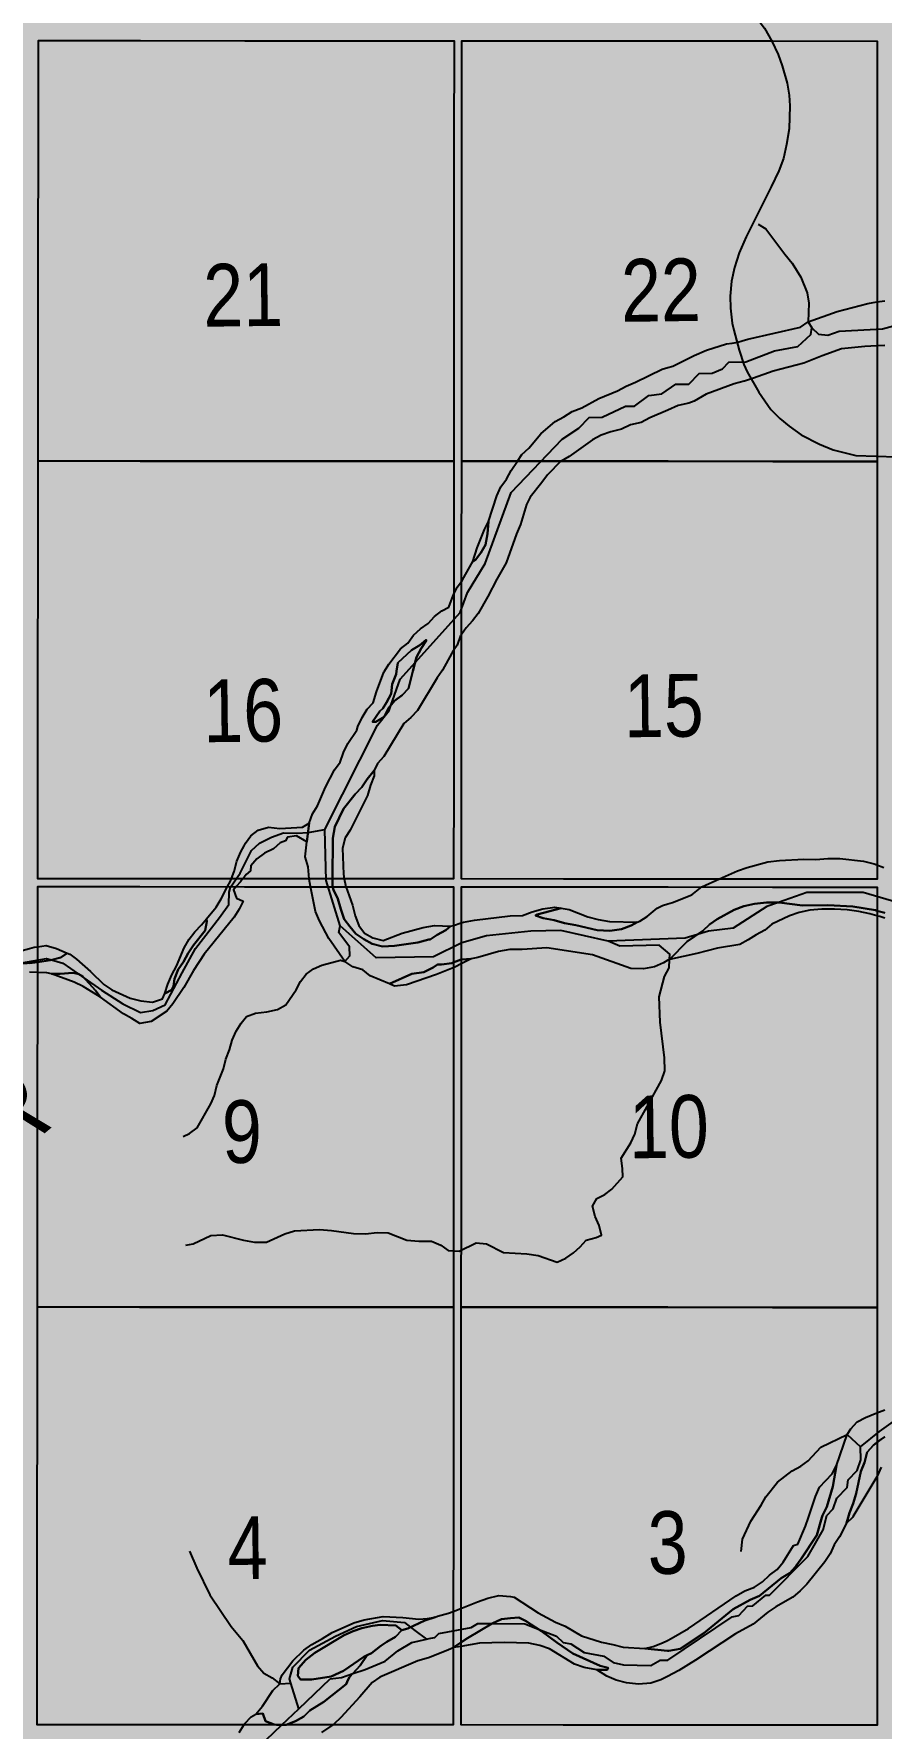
# Model space of a CAD drawing. Extents: x 405326 to 424052, y 6044755 to 6062236.
# Drawn here: x 416727.1 to 416835, y 6050475.4 to 6050691.1 of the extents above; entities that cross this region are included whole.
import ezdxf
from ezdxf.enums import TextEntityAlignment as Align

# ---------------------------------------------------------------- set-up
doc = ezdxf.new("R2010")
doc.units = 0
doc.header["$LTSCALE"] = 5
doc.linetypes.add('DASHED2', pattern=[9.525, 6.35, -3.175])
for name, color, linetype in [('39', 28, 'Continuous'), ('Quarters', 8, 'Continuous'), ('RoadSeg', 57, 'DASHED2'), ('T-WATER', 160, 'Continuous'), ('T-WATER-T', 170, 'Continuous')]:
    doc.layers.add(name, color=color, linetype=linetype)
doc.layers.add('ROUTE-MAP-BACKGROUND-H', color=7, linetype='Continuous', true_color=0xf0ebff)
doc.styles.add('120', font='ARIALN.TTF', dxfattribs={"height": 13})
doc.styles.add('80LS', font='ARIALNI.TTF', dxfattribs={"height": 10})
doc.linetypes.add('TRACKS', pattern='A,3.81,[130,ltypeshp1.shx,S=6.35,R=0,X=0,Y=0],3.81', length=7.62)

msp = doc.modelspace()

# ---------------------------------------------------------------- hatches: boundary and pattern name
at = {"layer": 'ROUTE-MAP-BACKGROUND-H'}
h = msp.add_hatch(color=256, dxfattribs=at)
h.dxf.hatch_style = 1
h.paths.add_polyline_path([(417500.313, 6050470.993), (417499.828, 6050583.719), (417489.556, 6051448.866), (416064.545, 6051448.577), (416073.609, 6050477.938), (416071.924, 6050150.968), (416104.424, 6050150.804), (416615.018, 6050150.686), (416614.752, 6050098.449), (417501.84, 6050099.469), (417600.187, 6050099.469), (417600.187, 6050157.259), (417501.84, 6050157.777)])

# ---------------------------------------------------------------- linework, layer by layer
at = {"layer": '39', "linetype": 'TRACKS', "flags": 128}
msp.add_lwpolyline([(416503.607, 6051030.809), (416502.861, 6051032.759), (416502.701, 6051033.902), (416502.703, 6051034.848), (416503.047, 6051035.976), (416503.195, 6051036.343), (416504.275, 6051038.909), (416504.215, 6051041.182), (416504.118, 6051041.86), (416503.421, 6051043.386), (416498.744, 6051050.496), (416497.98, 6051051.641), (416497.428, 6051052.39), (416496.354, 6051053.253), (416495.541, 6051053.721), (416492.529, 6051054.716), (416491.471, 6051055.212), (416490.918, 6051055.693), (416490.186, 6051056.344), (416489.098, 6051057.871), (416489.55, 6051055.767), (416490.098, 6051053.211), (416491.069, 6051050.344), (416492.22, 6051047.716), (416493.6, 6051045.313), (416495.533, 6051042.5), (416499.529, 6051036.718), (416503.607, 6051030.809), (416507.132, 6051025.636), (416508.236, 6051023.841), (416509.275, 6051021.905), (416510.459, 6051019.319), (416511.382, 6051016.424), (416516.855, 6050991.331), (416517.372, 6050989.058), (416518.293, 6050984.85), (416519.213, 6050980.755), (416520.376, 6050975.544), (416520.569, 6050974.259), (416520.727, 6050972.001), (416520.775, 6050971.436), (416520.728, 6050964.563), (416520.835, 6050945.861), (416521.092, 6050943.701), (416521.479, 6050942.035), (416522.306, 6050939.521), (416522.776, 6050938.461), (416523.654, 6050936.978), (416524.889, 6050935.168), (416526.272, 6050933.655), (416527.803, 6050932.354), (416528.828, 6050931.364), (416531.075, 6050929.567), (416543.043, 6050919.974), (416556.559, 6050909.123), (416563.562, 6050903.521), (416574.217, 6050896.233), (416586.681, 6050887.73), (416592.433, 6050883.797), (416613.569, 6050869.382), (416621.212, 6050863.98), (416626.362, 6050860.486), (416630.454, 6050858.095), (416632.101, 6050857.119), (416638.116, 6050853.484), (416638.833, 6050853.06), (416648.681, 6050847.317), (416652.594, 6050845.04), (416670.84, 6050834.293), (416672.568, 6050833.275), (416694.91, 6050820.339), (416705.561, 6050814.092), (416708.04, 6050812.622), (416716.571, 6050807.619), (416719.149, 6050806.22), (416719.475, 6050806.05), (416723.015, 6050804.594), (416728.204, 6050803.179), (416733.817, 6050802.061), (416737.733, 6050800.929), (416740.017, 6050799.912), (416741.045, 6050799.276), (416742.971, 6050797.807), (416744.716, 6050796.197), (416746.233, 6050794.348), (416747.571, 6050792.273), (416749.234, 6050788.871), (416749.74, 6050787.657), (416751.893, 6050783.069), (416752.513, 6050782.01), (416753.263, 6050781.064), (416757.93, 6050775.601), (416759.791, 6050774.104), (416761.749, 6050773.088), (416761.994, 6050772.961), (416764.59, 6050772.184), (416768.771, 6050771.35), (416770.028, 6050770.969), (416772.168, 6050769.727), (416773.099, 6050768.937), (416773.85, 6050767.991), (416774.47, 6050766.961), (416775.009, 6050765.818), (416775.841, 6050763.306), (416776.085, 6050761.866), (416776.493, 6050760.582), (416777.439, 6050758.154), (416779.626, 6050753.526), (416781.323, 6050750.167), (416782.107, 6050749.264), (416782.516, 6050748.883), (416782.793, 6050748.629), (416782.973, 6050748.46), (416784.819, 6050746.964), (416788.792, 6050744.116), (416791.447, 6050741.811), (416793.092, 6050740.087), (416793.826, 6050739.112), (416794.428, 6050738.025), (416795.504, 6050735.766), (416796.368, 6050733.239), (416797.037, 6050730.543), (416797.966, 6050726.437), (416799.042, 6050722.4), (416800.493, 6050718.758), (416802.238, 6050715.469), (416802.743, 6050714.254), (416803.069, 6050712.914), (416803.51, 6050711.686), (416803.82, 6050710.331), (416805.271, 6050706.703), (416807.228, 6050703.484), (416808.827, 6050701.732), (416809.659, 6050700.87), (416810.589, 6050700.121), (416812.955, 6050698.468), (416813.689, 6050697.959), (416817.753, 6050694.724), (416819.091, 6050693.241), (416820.136, 6050691.815), (416821.099, 6050690.149), (416821.915, 6050688.469), (416822.404, 6050687.03), (416823.025, 6050684.814), (416823.286, 6050683.276), (416823.368, 6050681.921), (416823.302, 6050679.015), (416822.959, 6050677.012), (416822.568, 6050675.249), (416821.963, 6050673.655), (416821.016, 6050671.638), (416817.815, 6050665.265), (416816.933, 6050663.235), (416816.312, 6050661.373), (416815.952, 6050659.61), (416815.772, 6050657.692), (416815.82, 6050656.168), (416816.032, 6050654.277), (416816.227, 6050653.374), (416816.912, 6050650.848), (416817.532, 6050649.013), (416817.957, 6050648.053), (416819.426, 6050645.469), (416820.944, 6050643.294), (416822.104, 6050642.136), (416823.296, 6050641.147), (416824.815, 6050640.073), (416827.15, 6050638.857), (416828.898, 6050638.15), (416831.805, 6050637.427), (416836.984, 6050637.24), (416839.745, 6050637.731), (416840.382, 6050637.844), (416842.375, 6050638.463), (416842.636, 6050638.548), (416842.897, 6050638.618), (416845.887, 6050639.548), (416848.68, 6050640.181), (416850.33, 6050640.307), (416855.246, 6050640.419), (416858.889, 6050640.629), (416861.502, 6050641.179), (416868.769, 6050643.803), (416871.382, 6050644.41), (416883.025, 6050645.443), (416885.426, 6050645.416), (416886.912, 6050645.346), (416893.021, 6050645.066), (416899.348, 6050645.745), (416902.192, 6050645.435), (416904.317, 6050644.772), (416905.641, 6050644.081), (416906.213, 6050643.729), (416906.72, 6050643.404), (416908.028, 6050642.262), (416909.123, 6050640.992), (416915.156, 6050634.502), (416916.219, 6050633.628), (416918.606, 6050631.921), (416919.799, 6050631.286), (416932.584, 6050625.054), (416933.811, 6050624.518), (416934.988, 6050624.124), (416936.148, 6050623.913), (416937.293, 6050623.814), (416938.453, 6050623.871), (416942.981, 6050624.382), (416944.289, 6050624.425), (416945.662, 6050624.341), (416947.019, 6050624.031), (416948.114, 6050623.608), (416949.144, 6050623.058), (416950.142, 6050622.396), (416951.189, 6050621.479), (416952.121, 6050620.35), (416955.016, 6050615.907), (416956.26, 6050614.158), (416956.996, 6050613.481), (416958.451, 6050612.339), (416959.808, 6050611.62), (416964.043, 6050609.887), (416969.472, 6050607.717), (416971.974, 6050607.281), (416974.017, 6050607.367), (416976.224, 6050608.075), (416978.299, 6050609.177), (416980.146, 6050609.855), (416981.976, 6050610.746), (416983.807, 6050611.396), (416987.092, 6050611.949), (416989.054, 6050612.064), (416992.47, 6050612.433), (416993.532, 6050612.547), (416997.848, 6050612.579), (416999.744, 6050612.425), (417001.952, 6050612.131), (417002.213, 6050612.089), (417007.265, 6050611.077), (417013.43, 6050608.628), (417015.295, 6050607.571), (417016.702, 6050606.571), (417018.289, 6050605.034), (417019.5, 6050603.638), (417024.572, 6050599.523), (417031.034, 6050594.859), (417033.308, 6050593.69), (417037.659, 6050592.228), (417040.03, 6050591.567), (417043.449, 6050589.652), (417047.083, 6050585.86), (417050.422, 6050582.35), (417053.761, 6050579.335), (417061.68, 6050575.76), (417064.559, 6050574.113), (417067.014, 6050572.931), (417069.174, 6050571.438), (417071.613, 6050569.085), (417076.132, 6050564.519), (417080.504, 6050560.136), (417081.077, 6050559.714), (417082.223, 6050558.869), (417084.531, 6050557.574), (417089.474, 6050554.604), (417091.667, 6050552.885), (417101.036, 6050543.417), (417108.62, 6050535.893), (417111.388, 6050533.019), (417113.175, 6050530.637), (417114.405, 6050528.353), (417115.375, 6050525.646), (417117.944, 6050514.869), (417118.817, 6050510.75), (417119.608, 6050507.153), (417119.937, 6050505.869), (417120.168, 6050504.952), (417120.828, 6050501.313), (417120.899, 6050498.307), (417120.608, 6050495.837), (417117.474, 6050481.354), (417117.216, 6050479.505), (417117.187, 6050477.134), (417117.568, 6050473.974), (417119.134, 6050467.231), (417123.106, 6050450.149), (417125.348, 6050440.558), (417126.106, 6050437.299), (417127.611, 6050428.525), (417132.744, 6050395.105), (417133.769, 6050389.448), (417136.061, 6050380.845), (417141.022, 6050363.003), (417141.417, 6050361.833), (417142.486, 6050359.493), (417143.832, 6050357.477), (417144.636, 6050356.604), (417146.506, 6050355.083), (417149.278, 6050352.704), (417153.18, 6050349.734), (417154.805, 6050348.057), (417156.874, 6050345.197), (417157.235, 6050344.577), (417162.017, 6050336.515), (417167.867, 6050326.705), (417168.442, 6050325.846), (417170.871, 6050322.972), (417173.448, 6050320.508), (417186.512, 6050308.004), (417187.595, 6050307.033), (417188.399, 6050306.146), (417189.927, 6050304.258), (417190.453, 6050303.455), (417191.932, 6050301.13), (417194.35, 6050296.831), (417195.04, 6050295.873), (417196.191, 6050293.815), (417196.816, 6050292.66), (417198.082, 6050290.631), (417198.642, 6050289.461), (417200.171, 6050286.811), (417200.467, 6050286.276), (417201.999, 6050282.85), (417202.378, 6050281.581), (417202.893, 6050278.746), (417206.152, 6050265.348), (417207.773, 6050258.706), (417210.818, 6050246.126), (417211.594, 6050243.602), (417212.534, 6050241.319), (417213.669, 6050239.205), (417217.237, 6050234.359), (417229.108, 6050218.456), (417230.045, 6050217.315), (417233.315, 6050213.894), (417241.613, 6050205.462), (417242.583, 6050204.449), (417250.488, 6050196.186), (417251.967, 6050194.708), (417253.365, 6050193.117), (417254.451, 6050191.441), (417255.391, 6050189.482), (417255.97, 6050187.536), (417256.221, 6050185.561), (417256.259, 6050183.572), (417255.825, 6050180.565), (417254.965, 6050177.275), (417254.282, 6050175.213), (417253.294, 6050171.204), (417251.378, 6050164.211), (417251.085, 6050163.195), (417250.745, 6050161.472), (417250.802, 6050158.114), (417251.238, 6050153.743), (417251.472, 6050152.021), (417251.533, 6050151.167)], dxfattribs=at)
at = {"layer": 'Quarters', "flags": 128}
for points in [[(416780.576, 6050636.698), (416767.254, 6050636.705), (416753.932, 6050636.712), (416740.61, 6050636.719), (416727.622, 6050636.726), (416727.633, 6050650.104), (416727.645, 6050663.482), (416727.656, 6050676.86), (416727.667, 6050690.238), (416740.65, 6050690.231), (416753.967, 6050690.224), (416767.284, 6050690.217), (416780.602, 6050690.21), (416780.595, 6050676.832), (416780.589, 6050663.454), (416780.583, 6050650.076)], [(416834.515, 6050636.669), (416821.197, 6050636.676), (416807.88, 6050636.683), (416794.563, 6050636.69), (416781.58, 6050636.697), (416781.586, 6050650.075), (416781.592, 6050663.453), (416781.599, 6050676.831), (416781.605, 6050690.209), (416794.583, 6050690.202), (416807.896, 6050690.195), (416821.208, 6050690.188), (416834.52, 6050690.181), (416834.519, 6050676.803), (416834.517, 6050663.425), (416834.516, 6050650.047)], [(416780.576, 6050636.698), (416780.57, 6050623.32), (416780.564, 6050609.941), (416780.558, 6050596.563), (416780.552, 6050583.52), (416767.225, 6050583.527), (416753.898, 6050583.534), (416740.571, 6050583.541), (416727.578, 6050583.548), (416727.589, 6050596.591), (416727.6, 6050609.969), (416727.611, 6050623.347), (416727.622, 6050636.726), (416740.61, 6050636.719), (416753.932, 6050636.712), (416767.254, 6050636.705)], [(416834.515, 6050636.669), (416834.513, 6050623.291), (416834.512, 6050609.913), (416834.511, 6050596.535), (416834.509, 6050583.492), (416821.187, 6050583.499), (416807.865, 6050583.506), (416794.543, 6050583.513), (416781.555, 6050583.519), (416781.561, 6050596.563), (416781.567, 6050609.941), (416781.574, 6050623.319), (416781.58, 6050636.697), (416794.563, 6050636.69), (416807.88, 6050636.683), (416821.197, 6050636.676)], [(416780.527, 6050529.005), (416767.195, 6050529.012), (416753.863, 6050529.019), (416740.531, 6050529.026), (416727.533, 6050529.032), (416727.544, 6050542.41), (416727.555, 6050555.788), (416727.566, 6050569.166), (416727.577, 6050582.544), (416740.57, 6050582.538), (416753.897, 6050582.531), (416767.224, 6050582.524), (416780.551, 6050582.517), (416780.545, 6050569.139), (416780.539, 6050555.761), (416780.533, 6050542.383)], [(416834.505, 6050528.976), (416821.177, 6050528.983), (416807.85, 6050528.99), (416794.523, 6050528.997), (416781.53, 6050529.004), (416781.536, 6050542.382), (416781.542, 6050555.76), (416781.548, 6050569.138), (416781.555, 6050582.516), (416794.542, 6050582.509), (416807.865, 6050582.502), (416821.187, 6050582.495), (416834.509, 6050582.488), (416834.508, 6050569.11), (416834.507, 6050555.732), (416834.506, 6050542.354)], [(416780.527, 6050529.005), (416780.521, 6050515.627), (416780.515, 6050502.249), (416780.509, 6050488.87), (416780.503, 6050475.827), (416767.166, 6050475.834), (416753.829, 6050475.841), (416740.492, 6050475.848), (416727.49, 6050475.855), (416727.5, 6050488.898), (416727.511, 6050502.276), (416727.522, 6050515.654), (416727.533, 6050529.032), (416740.531, 6050529.026), (416753.863, 6050529.019), (416767.195, 6050529.012)], [(416834.505, 6050528.976), (416834.503, 6050515.598), (416834.502, 6050502.22), (416834.501, 6050488.842), (416834.5, 6050475.799), (416821.168, 6050475.806), (416807.836, 6050475.813), (416794.504, 6050475.82), (416781.506, 6050475.826), (416781.512, 6050488.87), (416781.518, 6050502.248), (416781.524, 6050515.626), (416781.53, 6050529.004), (416794.523, 6050528.997), (416807.85, 6050528.99), (416821.177, 6050528.983)]]:
    msp.add_lwpolyline(points, close=True, dxfattribs=at)
at = {"layer": 'T-WATER'}
for p, q in [((416825.735, 6050654.438), (416826.183, 6050653.676)), ((416762.017, 6050589.421), (416764.161, 6050589.801)), ((416732.737, 6050571.425), (416733.445, 6050570.933)), ((416830.679, 6050512.815), (416832.382, 6050511.236)), ((416766.288, 6050481.876), (416767.723, 6050482.37)), ((416758.418, 6050481.043), (416759.807, 6050481.163)), ((416760.816, 6050477.889), (416759.807, 6050481.163)), ((416760.816, 6050477.889), (416764.804, 6050481.679)), ((416764.804, 6050481.679), (416766.288, 6050481.876)), ((416758.67, 6050475.849), (416760.816, 6050477.889))]:
    msp.add_line(p, q, dxfattribs=at)
at = {"layer": 'T-WATER', "flags": 128}
for points in [[(416819.35, 6050666.872), (416820.312, 6050666.269), (416822.724, 6050663.065)], [(416822.724, 6050663.065), (416823.682, 6050661.914), (416824.777, 6050660.135), (416825.607, 6050658.134), (416825.804, 6050656.813), (416825.735, 6050654.438)], [(416835.478, 6050579.193), (416834.474, 6050579.482), (416834.293, 6050579.534), (416831.423, 6050580.028), (416828.212, 6050580.193), (416824.979, 6050580.124), (416822.019, 6050580.539), (416820.403, 6050580.504), (416818.87, 6050580.367), (416817.512, 6050580.05), (416816.3, 6050579.588), (416814.134, 6050578.415), (416813.159, 6050577.721), (416812.302, 6050576.916), (416810.315, 6050575.548), (416808.037, 6050573.284), (416807.827, 6050573.162), (416807.303, 6050572.855), (416806.15, 6050572.326), (416804.719, 6050572.07), (416803.128, 6050572.115), (416798.231, 6050573.863), (416792.416, 6050574.737), (416789.264, 6050574.552), (416787.699, 6050574.538), (416786.276, 6050574.267), (416783.648, 6050573.508), (416782.784, 6050573.333), (416781.548, 6050573.264), (416781.516, 6050573.252), (416780.512, 6050572.865), (416780.336, 6050572.797), (416779.023, 6050572.631), (416778.499, 6050572.638), (416777.936, 6050572.239), (416776.768, 6050571.643), (416775.212, 6050571.443), (416772.396, 6050570.153), (416769.922, 6050571.196), (416768.999, 6050571.963), (416767.723, 6050572.337), (416766.704, 6050573.003), (416764.634, 6050575.953), (416763.456, 6050578.203), (416762.961, 6050579.397), (416762.333, 6050582.549), (416762.149, 6050583.473), (416762.143, 6050583.553), (416762.038, 6050585.056), (416761.657, 6050586.355), (416761.869, 6050588.224), (416762.163, 6050590.601), (416762.593, 6050591.799), (416763.211, 6050592.841), (416764.215, 6050595.207), (416765.392, 6050597.4), (416766.11, 6050598.373), (416766.537, 6050599.6), (416767.093, 6050600.758), (416768.225, 6050602.459), (416768.331, 6050602.941), (416768.889, 6050604.082), (416769.529, 6050605.117), (416770.29, 6050605.945), (416770.741, 6050607.355), (416771.659, 6050609.847), (416771.736, 6050609.969), (416772.309, 6050610.88), (416773.765, 6050612.817), (416774.728, 6050613.54), (416775.445, 6050614.542), (416776.313, 6050615.343), (416777.291, 6050616.047), (416778.102, 6050616.925), (416779.046, 6050617.65), (416779.934, 6050618.135), (416780.476, 6050619.587), (416780.533, 6050619.705), (416781.001, 6050620.661), (416781.538, 6050621.386), (416781.7, 6050621.604), (416782.994, 6050623.925), (416783.322, 6050624.152), (416784.022, 6050625.019), (416784.631, 6050626.036), (416784.884, 6050627.431), (416785.006, 6050629.004), (416786.046, 6050632.303), (416786.567, 6050633.449), (416787.3, 6050634.412), (416787.88, 6050635.496), (416788.687, 6050636.716), (416789.236, 6050637.546), (416790.138, 6050638.34), (416791.678, 6050640.171), (416793.466, 6050641.751), (416794.602, 6050642.347), (416795.638, 6050643.02), (416796.88, 6050643.482), (416799.041, 6050644.685), (416801.437, 6050645.675), (416802.551, 6050646.257), (416803.738, 6050646.748), (416807.123, 6050648.392), (416807.848, 6050648.615), (416808.481, 6050648.81), (416811.174, 6050650.154), (416812.766, 6050650.843), (416815.312, 6050651.626), (416816.022, 6050651.739), (416816.751, 6050651.856), (416817.292, 6050652.018), (416818.026, 6050652.239), (416824.756, 6050653.772), (416825.735, 6050654.438), (416829.407, 6050655.748), (416833.331, 6050656.782), (416834.482, 6050656.963), (416835.486, 6050657.12)], [(416826.183, 6050653.676), (416827.032, 6050652.863), (416828.2, 6050652.721), (416829.686, 6050653.252), (416835.17, 6050653.535), (416837.816, 6050654.257), (416839.978, 6050654.303), (416840.629, 6050654.983), (416842.821, 6050654.89)], [(416775.681, 6050611.132), (416781.373, 6050617.452), (416782.317, 6050619.967), (416784.567, 6050623.675), (416787.868, 6050632.729), (416794.377, 6050639.523), (416796.511, 6050640.899), (416797.812, 6050642.258), (416799.475, 6050642.293), (416802.44, 6050643.687), (416803.604, 6050643.712), (416805.405, 6050645.081), (416807.064, 6050645.283), (416808.869, 6050646.486), (416810.531, 6050646.522), (416811.833, 6050647.88), (416813.496, 6050647.916), (416814.816, 6050648.443), (416815.63, 6050649.292), (416817.791, 6050649.338), (416821.421, 6050650.747), (416824.404, 6050651.309), (416826.035, 6050652.841), (416826.183, 6050653.676)], [(416835.485, 6050651.428), (416834.481, 6050651.372), (416832.955, 6050651.286), (416829.976, 6050650.981), (416827.517, 6050650.13), (416825.176, 6050649.168), (416821.262, 6050648.153), (416818.751, 6050647.281), (416817.601, 6050646.882), (416817.571, 6050646.874), (416816.283, 6050646.548), (416812.701, 6050645.226), (416811.173, 6050644.347), (416810.526, 6050644.078), (416809.155, 6050643.772), (416807.847, 6050643.211), (416805.538, 6050642.22), (416804.453, 6050641.618), (416803.079, 6050641.308), (416801.924, 6050640.794), (416800.582, 6050640.456), (416799.366, 6050639.995), (416798.258, 6050639.412), (416795.269, 6050637.315), (416794.27, 6050636.714), (416794.218, 6050636.682), (416792.5, 6050634.955), (416791.796, 6050633.967), (416790.284, 6050632.129), (416789.825, 6050631.203), (416789.059, 6050628.626), (416788.581, 6050627.444), (416787.258, 6050623.78), (416786.037, 6050621.672), (416784.9, 6050619.453), (416783.673, 6050617.328), (416782.976, 6050616.357), (416782.161, 6050615.482), (416781.535, 6050614.649), (416781.441, 6050614.524), (416781.01, 6050613.298), (416780.53, 6050612.58), (416780.327, 6050612.277), (416779.143, 6050610.113), (416779.039, 6050609.965), (416778.457, 6050609.14), (416775.937, 6050604.953), (416775.114, 6050604.082), (416774.192, 6050603.292), (416771.646, 6050599.125), (416770.862, 6050598.206), (416770.43, 6050597.346), (416769.517, 6050596.213), (416768.842, 6050595.186), (416767.992, 6050594.332), (416766.504, 6050592.432), (416765.409, 6050590.167), (416765.146, 6050588.713), (416765.117, 6050583.552), (416765.111, 6050582.579), (416765.12, 6050582.548), (416765.24, 6050582.122), (416765.801, 6050580.968), (416766.162, 6050579.656), (416766.623, 6050578.42), (416767.313, 6050577.447), (416768.094, 6050576.546), (416769.095, 6050575.863), (416770.184, 6050575.271), (416771.504, 6050574.923), (416773.029, 6050575.02), (416776.005, 6050575.446), (416777.373, 6050575.817), (416777.572, 6050575.806), (416778.462, 6050576.421), (416779.55, 6050577.011), (416780.132, 6050577.491), (416780.514, 6050577.611), (416781.518, 6050577.927), (416781.803, 6050578.017), (416783.219, 6050578.288), (416787.754, 6050578.833), (416789.313, 6050578.875), (416790.567, 6050579.35), (416791.925, 6050579.713), (416793.458, 6050579.921), (416794.233, 6050579.781), (416791.212, 6050578.991), (416790.968, 6050578.857), (416791.959, 6050578.545), (416793.378, 6050578.271), (416794.684, 6050577.908), (416796.117, 6050577.649), (416798.819, 6050576.982), (416800.455, 6050576.932), (416801.949, 6050577.123), (416803.183, 6050577.583), (416803.933, 6050578.031), (416804.263, 6050578.135), (416805.185, 6050578.72), (416806.478, 6050579.81), (416807.151, 6050580.125), (416807.829, 6050580.336), (416808.452, 6050580.53), (416810.891, 6050581.484), (416812.153, 6050582.515), (416812.171, 6050582.523), (416814.401, 6050583.526), (416816.703, 6050584.561), (416817.964, 6050584.972), (416820.581, 6050585.68), (416822.064, 6050585.86), (416825.16, 6050586.056), (416826.69, 6050586.013), (416828.215, 6050586.142), (416829.746, 6050586.109), (416832.751, 6050585.767), (416834.131, 6050585.465), (416834.475, 6050585.334), (416835.349, 6050584.998)], [(416772.552, 6050605.602), (416773.734, 6050608.971), (416775.681, 6050611.132)], [(416764.161, 6050589.801), (416770.865, 6050603.087), (416772.323, 6050604.948), (416772.552, 6050605.602)], [(416726.531, 6050572.784), (416727.535, 6050572.93), (416729.191, 6050573.172), (416730.525, 6050573.542), (416731.305, 6050574.055), (416731.64, 6050573.943), (416732.504, 6050573.329), (416734.273, 6050571.74), (416736.001, 6050570.073), (416737.021, 6050569.417), (416739.354, 6050568.34), (416740.705, 6050567.996), (416742.202, 6050567.856), (416743.453, 6050568.246), (416743.76, 6050568.928), (416744.646, 6050569.412), (416744.86, 6050569.882), (416744.985, 6050570.787), (416745.474, 6050571.986), (416746.141, 6050572.983), (416746.738, 6050574.076), (416747.409, 6050575.094), (416748.881, 6050576.973), (416749.106, 6050578.112), (416749.08, 6050578.444), (416750.3, 6050579.947), (416750.956, 6050580.99), (416751.758, 6050582.555), (416752.119, 6050583.258), (416752.235, 6050583.558), (416752.586, 6050584.464), (416752.926, 6050585.79), (416753.444, 6050586.978), (416753.87, 6050587.756), (416754.04, 6050588.065), (416754.729, 6050589.021), (416755.66, 6050589.734), (416756.952, 6050590.102), (416758.399, 6050589.924), (416761.284, 6050590.094), (416762.163, 6050590.601), (416761.869, 6050588.224), (416760.555, 6050588.99), (416759.402, 6050588.851), (416759.146, 6050588.383), (416758.473, 6050588.104), (416757.598, 6050587.346), (416756.457, 6050586.802), (416755.479, 6050586.089), (416754.721, 6050585.189), (416754.672, 6050584.566), (416754.109, 6050584.081), (416753.869, 6050583.766), (416753.711, 6050583.558), (416753.393, 6050583.14), (416752.86, 6050582.554), (416752.496, 6050582.153), (416752.876, 6050581.069), (416753.747, 6050580.702), (416753.225, 6050579.663), (416752.574, 6050578.651), (416748.766, 6050573.939), (416747.412, 6050571.869), (416746.186, 6050569.702), (416744.799, 6050567.623), (416744.036, 6050566.705), (416742.007, 6050565.369), (416740.575, 6050565.109), (416739.572, 6050565.762), (416738.481, 6050566.34), (416735.56, 6050568.466), (416734.946, 6050569.332), (416733.305, 6050571.083), (416732.821, 6050571.41), (416732.03, 6050571.557), (416730.449, 6050571.454), (416729.319, 6050571.447), (416728.716, 6050571.564), (416727.533, 6050571.609), (416726.53, 6050571.648)], [(416733.445, 6050570.933), (416735.688, 6050569.376), (416738.401, 6050567.629), (416740.641, 6050566.521), (416742.219, 6050566.761), (416743.786, 6050567.507), (416745.979, 6050571.574), (416747.686, 6050574.682), (416750.737, 6050578.594), (416751.904, 6050580.265), (416751.966, 6050581.818), (416752.142, 6050582.455), (416753.339, 6050584.253), (416754.797, 6050587.134), (416755.822, 6050588.074), (416757.357, 6050588.835), (416758.865, 6050589.405), (416760.639, 6050589.348), (416762.017, 6050589.421)], [(416766.087, 6050577.532), (416764.3, 6050583.316), (416764.161, 6050589.801)], [(416840.714, 6050578.312), (416837.059, 6050580.542), (416832.707, 6050581.781), (416825.554, 6050581.794), (416821.924, 6050580.537)], [(416835.478, 6050578.516), (416834.856, 6050578.726), (416834.474, 6050578.835), (416833.553, 6050579.098), (416832.163, 6050579.386), (416830.673, 6050579.574), (416829.09, 6050579.667), (416827.449, 6050579.657), (416825.916, 6050579.536), (416824.551, 6050579.24), (416823.339, 6050578.819), (416821.095, 6050577.743), (416820.187, 6050576.99), (416819.097, 6050576.408), (416818.089, 6050575.752), (416817.019, 6050575.178), (416814.148, 6050574.73), (416811.52, 6050574.027), (416808.037, 6050573.284), (416810.315, 6050575.548), (416812.302, 6050576.916), (416813.159, 6050577.721), (416814.134, 6050578.415), (416816.3, 6050579.588), (416817.512, 6050580.05), (416818.87, 6050580.367), (416820.403, 6050580.504), (416822.019, 6050580.539), (416824.979, 6050580.124), (416828.212, 6050580.193), (416831.423, 6050580.028), (416834.293, 6050579.534), (416834.474, 6050579.482), (416835.478, 6050579.193)], [(416821.924, 6050580.537), (416820.434, 6050580.021), (416816.167, 6050577.269), (416813.015, 6050576.869), (416811.628, 6050576.451)], [(416766.704, 6050573.003), (416767.332, 6050573.732), (416767.307, 6050574.896), (416765.938, 6050576.697), (416766.087, 6050577.532)], [(416800.232, 6050575.598), (416794.214, 6050576.967), (416790.389, 6050576.885), (416784.746, 6050576.266), (416781.605, 6050575.367), (416777.982, 6050573.626), (416770.665, 6050573.47), (416766.087, 6050577.532)], [(416811.628, 6050576.451), (416810.04, 6050575.973), (416800.232, 6050575.598)], [(416808.037, 6050573.284), (416808.087, 6050573.935), (416806.732, 6050575.071), (416801.743, 6050574.965), (416800.232, 6050575.598)], [(416724.552, 6050572.686), (416728.669, 6050573.39), (416729.317, 6050573.207)], [(416729.317, 6050573.207), (416730.755, 6050572.801), (416732.737, 6050571.425)], [(416746.105, 6050550.726), (416746.911, 6050551.112), (416747.88, 6050551.826), (416749.638, 6050554.88), (416750.093, 6050555.949), (416750.368, 6050557.207), (416751.236, 6050559.359), (416751.547, 6050560.572), (416752.015, 6050561.752), (416752.355, 6050562.991), (416752.847, 6050564.164), (416753.468, 6050565.151), (416754.177, 6050565.996), (416755.304, 6050566.454), (416756.758, 6050566.612), (416758.12, 6050566.882), (416759.156, 6050567.483), (416760.482, 6050569.396), (416761.062, 6050570.468), (416761.779, 6050571.39), (416762.689, 6050572.063), (416763.757, 6050572.547), (416766.133, 6050573.192), (416766.704, 6050573.003)], [(416746.421, 6050536.887), (416747.366, 6050537.084), (416749.618, 6050538.143), (416751.088, 6050538.214), (416753.781, 6050537.525), (416755.195, 6050537.297), (416756.693, 6050537.29), (416759.043, 6050538.332), (416760.273, 6050538.713), (416763.46, 6050538.881), (416765.011, 6050538.761), (416767.784, 6050538.37), (416769.338, 6050538.363), (416770.798, 6050538.512), (416772.224, 6050538.48), (416774.586, 6050537.538), (416776.134, 6050537.41), (416777.732, 6050537.405), (416778.92, 6050536.919), (416779.85, 6050536.218), (416781.267, 6050536.138), (416783.426, 6050537.206), (416784.744, 6050537.058), (416786.905, 6050535.985), (416789.876, 6050535.792), (416791.312, 6050535.588), (416793.722, 6050534.738), (416794.864, 6050535.23), (416795.819, 6050535.934), (416796.685, 6050536.696), (416797.421, 6050537.55), (416798.705, 6050537.868), (416799.387, 6050538.176), (416799.099, 6050539.412), (416798.601, 6050540.531), (416798.246, 6050541.863), (416798.814, 6050542.852), (416799.833, 6050543.356), (416800.724, 6050544.042), (416802.102, 6050545.585), (416802.084, 6050546.67), (416801.877, 6050547.983), (416803.114, 6050549.916), (416803.627, 6050551.047), (416803.96, 6050552.367), (416805.215, 6050554.533), (416807.028, 6050557.87), (416807.468, 6050559.097), (416807.426, 6050560.735), (416806.851, 6050565.294), (416806.714, 6050568.522), (416807.428, 6050571.111), (416808.008, 6050572.198), (416808.037, 6050573.284)], [(416832.382, 6050511.236), (416834.82, 6050513.188), (416836.874, 6050514.671), (416839.471, 6050515.985), (416841.822, 6050517.042), (416842.814, 6050517.445)], [(416753.222, 6050474.861), (416753.878, 6050475.865), (416753.962, 6050475.994), (416754.773, 6050476.862), (416755.341, 6050477.221), (416756.265, 6050477.293), (416756.579, 6050476.29), (416757.709, 6050475.868), (416758.001, 6050475.862), (416759.138, 6050475.84), (416759.197, 6050475.862), (416760.387, 6050476.298), (416761.471, 6050476.921), (416762.229, 6050477.672), (416764.022, 6050478.77), (416766.874, 6050481.006), (416767.11, 6050481.612), (416767.303, 6050481.901), (416768.655, 6050483.41), (416769.55, 6050484.696), (416770.084, 6050484.949), (416771.271, 6050485.892), (416772.056, 6050486.424), (416773.143, 6050487.039), (416773.961, 6050487.895), (416774.704, 6050488.113), (416776.9, 6050489.126), (416778.187, 6050489.552), (416778.507, 6050489.695), (416779.908, 6050490.052), (416780.474, 6050490.276), (416781.478, 6050490.673), (416783.602, 6050491.514), (416784.915, 6050491.957), (416786.32, 6050492.286), (416787.797, 6050492.196), (416788.268, 6050492.11), (416791.333, 6050490.08), (416793.522, 6050488.901), (416794.748, 6050488.418), (416796.854, 6050487.176), (416799.395, 6050486.348), (416800.829, 6050486.09), (416802.165, 6050485.747), (416804.907, 6050485.575), (416807.808, 6050485.278), (416807.973, 6050485.261), (416809.392, 6050485.504), (416812.419, 6050487.497), (416816.165, 6050490.55), (416818.34, 6050491.743), (416819.512, 6050492.262), (416822.295, 6050494.494), (416823.317, 6050495.135), (416824.124, 6050496.024), (416824.828, 6050496.96), (416826.816, 6050499.985), (416827.465, 6050502.247), (416827.53, 6050502.476), (416828.074, 6050503.604), (416828.858, 6050506.184), (416829.325, 6050508.839), (416830.679, 6050512.815), (416831.163, 6050513.523), (416831.944, 6050514.402), (416833.03, 6050514.98), (416834.468, 6050515.547), (416835.472, 6050515.942)], [(416835.472, 6050512.522), (416834.955, 6050512.16), (416834.468, 6050511.78), (416834.029, 6050511.436), (416833.237, 6050510.557), (416832.902, 6050509.233), (416832.404, 6050508.074), (416831.846, 6050505.291), (416831.467, 6050503.998), (416830.98, 6050502.818), (416830.813, 6050502.245), (416830.601, 6050501.519), (416829.698, 6050499.785), (416829.034, 6050498.759), (416828.507, 6050497.62), (416827.839, 6050496.586), (416825.532, 6050493.756), (416824.699, 6050492.88), (416823.768, 6050492.107), (416821.589, 6050490.876), (416820.592, 6050490.167), (416818.689, 6050488.645), (416816.456, 6050487.433), (416811.35, 6050484.06), (416809.245, 6050482.742), (416807.807, 6050482.003), (416806.964, 6050481.57), (416805.662, 6050481.147), (416804.122, 6050481), (416802.579, 6050481.171), (416801.272, 6050481.537), (416800.057, 6050482.026), (416798.786, 6050482.84), (416800.129, 6050482.862), (416800.256, 6050483.095), (416799.206, 6050483.352), (416795.736, 6050484.942), (416793.702, 6050486.336), (416791.765, 6050487.771), (416789.709, 6050489.085), (416788.845, 6050489.497), (416787.782, 6050489.432), (416786.662, 6050489.278), (416785.481, 6050488.758), (416782.322, 6050486.869), (416781.477, 6050486.304), (416780.548, 6050485.684), (416780.472, 6050485.649), (416779.595, 6050485.247), (416777.349, 6050484.368), (416775.987, 6050483.976), (416771.159, 6050481.902), (416770.169, 6050481.214), (416768.606, 6050479.388), (416766.178, 6050476.764), (416765.293, 6050475.936), (416765.18, 6050475.859), (416763.714, 6050474.856)], [(416817.167, 6050497.928), (416817.36, 6050499.469), (416818.411, 6050501.781), (416819.722, 6050503.823), (416820.325, 6050504.885), (416821.788, 6050506.737), (416823.689, 6050508.163), (416824.767, 6050508.75), (416825.727, 6050509.451), (416827.347, 6050511.178), (416830.679, 6050512.815)], [(416835.022, 6050508.661), (416834.515, 6050507.5), (416834.468, 6050507.422), (416831.409, 6050502.303), (416831.349, 6050502.245), (416830.601, 6050501.519), (416830.813, 6050502.245), (416830.98, 6050502.818), (416831.467, 6050503.998), (416831.846, 6050505.291), (416832.404, 6050508.074), (416832.902, 6050509.233), (416833.237, 6050510.557), (416834.029, 6050511.436), (416834.468, 6050511.78), (416834.955, 6050512.16), (416835.472, 6050512.522)], [(416791.44, 6050487.979), (416793.635, 6050487.119), (416794.484, 6050486.305), (416795.485, 6050486.16), (416797.173, 6050485.031), (416799.678, 6050484.586), (416800.86, 6050483.779), (416802.197, 6050483.475), (416805.693, 6050483.383), (416806.842, 6050484.073), (416807.84, 6050484.094), (416816.041, 6050489.593), (416816.869, 6050489.777), (416818.008, 6050490.966), (416818.673, 6050490.98), (416820.308, 6050492.346), (416820.807, 6050492.356), (416825.692, 6050497.285), (416827.617, 6050500.653), (416828.077, 6050502.493), (416828.89, 6050503.342), (416829.361, 6050504.683), (416830.663, 6050506.042), (416830.808, 6050507.043), (416831.947, 6050508.232), (416832.417, 6050509.573), (416832.382, 6050511.236)], [(416746.922, 6050497.96), (416747.822, 6050495.801), (416749.493, 6050492.389), (416752.205, 6050488.36), (416753.689, 6050486.591), (416755.587, 6050483.352), (416756.388, 6050482.429), (416757.424, 6050481.809), (416758.418, 6050481.043)], [(416759.807, 6050481.163), (416759.637, 6050481.715), (416760.059, 6050483.18), (416762.182, 6050485.329), (416765.509, 6050487.148), (416768.169, 6050488.37), (416771.487, 6050489.121), (416774.276, 6050488.856), (416775.055, 6050488.275)], [(416778.121, 6050486.951), (416778.167, 6050486.955), (416778.655, 6050487.465), (416782.798, 6050488.219), (416783.619, 6050488.735), (416785.423, 6050488.723)], [(416785.423, 6050488.723), (416789.608, 6050488.696), (416791.44, 6050487.979)], [(416767.723, 6050482.37), (416769.288, 6050482.908), (416771.839, 6050483.931), (416773.443, 6050485.265), (416775.219, 6050486.327), (416777.111, 6050486.766)], [(416775.055, 6050488.275), (416775.625, 6050487.849), (416777.111, 6050486.766)], [(416777.111, 6050486.766), (416777.449, 6050486.845), (416778.121, 6050486.951)], [(416754.865, 6050471.498), (416755.673, 6050473), (416758.67, 6050475.849)]]:
    msp.add_lwpolyline(points, dxfattribs=at)
for points in [[(416785.006, 6050629.004), (416784.884, 6050627.431), (416784.631, 6050626.036), (416784.022, 6050625.019), (416783.322, 6050624.152), (416782.994, 6050623.925), (416783.554, 6050625.675), (416784.479, 6050628.02), (416785.006, 6050629.004)], [(416770.624, 6050603.508), (416770.204, 6050603.531), (416771.161, 6050604.859), (416771.518, 6050605.238), (416772.004, 6050605.96), (416772.595, 6050607.072), (416772.719, 6050608.314), (416773.212, 6050609.583), (416773.27, 6050609.969), (416773.428, 6050611.028), (416775.201, 6050612.623), (416776.244, 6050613.264), (416777.067, 6050613.947), (416777.069, 6050613.825), (416776.404, 6050612.837), (416775.84, 6050611.731), (416775.372, 6050609.967), (416774.793, 6050607.782), (416773.977, 6050606.923), (416773.037, 6050606.189), (416772.272, 6050605.262), (416771.685, 6050604.145), (416770.624, 6050603.508)], [(416770.204, 6050603.531), (416770.624, 6050603.508), (416771.685, 6050604.145), (416772.272, 6050605.262), (416773.037, 6050606.189), (416773.977, 6050606.923), (416774.793, 6050607.782), (416775.372, 6050609.967), (416775.84, 6050611.731), (416776.404, 6050612.837), (416777.069, 6050613.825), (416777.067, 6050613.947), (416776.244, 6050613.264), (416775.201, 6050612.623), (416773.428, 6050611.028), (416773.27, 6050609.969), (416773.212, 6050609.583), (416772.719, 6050608.314), (416772.595, 6050607.072), (416772.004, 6050605.96), (416771.518, 6050605.238), (416771.161, 6050604.859), (416770.204, 6050603.531)], [(416770.43, 6050597.346), (416770.412, 6050596.654), (416769.951, 6050595.442), (416769.591, 6050594.138), (416767.389, 6050589.738), (416766.716, 6050588.757), (416766.41, 6050587.421), (416766.504, 6050584.136), (416766.616, 6050583.551), (416766.777, 6050582.71), (416766.835, 6050582.547), (416767.666, 6050580.186), (416768.016, 6050578.835), (416768.466, 6050577.594), (416769.217, 6050576.634), (416770.279, 6050576.01), (416771.593, 6050575.671), (416774.013, 6050576.633), (416776.677, 6050577.34), (416778.106, 6050577.585), (416780.132, 6050577.491), (416779.55, 6050577.011), (416778.462, 6050576.421), (416777.572, 6050575.806), (416777.373, 6050575.817), (416776.005, 6050575.446), (416773.029, 6050575.02), (416771.504, 6050574.923), (416770.184, 6050575.271), (416769.095, 6050575.863), (416768.094, 6050576.546), (416767.313, 6050577.447), (416766.623, 6050578.42), (416766.162, 6050579.656), (416765.801, 6050580.968), (416765.24, 6050582.122), (416765.12, 6050582.548), (416765.111, 6050582.579), (416765.117, 6050583.552), (416765.146, 6050588.713), (416765.409, 6050590.167), (416766.504, 6050592.432), (416767.992, 6050594.332), (416768.842, 6050595.186), (416769.517, 6050596.213), (416770.43, 6050597.346)], [(416794.233, 6050579.781), (416795.261, 6050579.635), (416797.665, 6050578.712), (416798.982, 6050578.357), (416800.41, 6050578.102), (416803.933, 6050578.031), (416803.183, 6050577.583), (416801.949, 6050577.123), (416800.455, 6050576.932), (416798.819, 6050576.982), (416796.117, 6050577.649), (416794.684, 6050577.908), (416793.378, 6050578.271), (416791.959, 6050578.545), (416790.968, 6050578.857), (416791.212, 6050578.991), (416794.233, 6050579.781)], [(416749.08, 6050578.444), (416749.106, 6050578.112), (416748.881, 6050576.973), (416747.409, 6050575.094), (416746.738, 6050574.076), (416746.141, 6050572.983), (416745.474, 6050571.986), (416744.985, 6050570.787), (416744.86, 6050569.882), (416744.646, 6050569.412), (416743.76, 6050568.928), (416744.148, 6050570.126), (416744.636, 6050571.333), (416745.25, 6050572.407), (416746.241, 6050574.76), (416746.869, 6050575.838), (416747.579, 6050576.807), (416748.447, 6050577.661), (416749.08, 6050578.444)], [(416731.305, 6050574.055), (416730.525, 6050573.542), (416729.191, 6050573.172), (416727.535, 6050572.93), (416726.531, 6050572.784), (416726.211, 6050572.737), (416722.863, 6050572.633), (416721.363, 6050572.834), (416719.693, 6050573.214), (416721.977, 6050573.197), (416723.114, 6050573.744), (416726.532, 6050574.672), (416727.137, 6050574.836), (416727.536, 6050574.89), (416728.649, 6050575.039), (416729.962, 6050574.673), (416731.305, 6050574.055)], [(416782.784, 6050573.333), (416781.516, 6050572.698), (416780.773, 6050572.326), (416780.512, 6050572.219), (416778.39, 6050571.353), (416774.559, 6050570.053), (416773.039, 6050569.855), (416772.396, 6050570.153), (416775.212, 6050571.443), (416776.768, 6050571.643), (416777.936, 6050572.239), (416778.499, 6050572.638), (416779.023, 6050572.631), (416780.336, 6050572.797), (416780.512, 6050572.865), (416781.516, 6050573.252), (416781.548, 6050573.264), (416782.784, 6050573.333)], [(416735.56, 6050568.466), (416733.342, 6050569.813), (416732.2, 6050570.364), (416729.319, 6050571.447), (416730.449, 6050571.454), (416732.03, 6050571.557), (416732.821, 6050571.41), (416733.305, 6050571.083), (416734.946, 6050569.332), (416735.56, 6050568.466)], [(416829.325, 6050508.839), (416828.858, 6050506.184), (416828.074, 6050503.604), (416827.53, 6050502.476), (416827.465, 6050502.247), (416826.816, 6050499.985), (416824.828, 6050496.96), (416824.124, 6050496.024), (416823.317, 6050495.135), (416822.295, 6050494.494), (416819.512, 6050492.262), (416818.34, 6050491.743), (416816.165, 6050490.55), (416812.419, 6050487.497), (416809.392, 6050485.504), (416807.973, 6050485.261), (416807.808, 6050485.278), (416804.907, 6050485.575), (416805.961, 6050485.796), (416807.169, 6050486.261), (416807.808, 6050486.578), (416808.284, 6050486.815), (416810.468, 6050488.091), (416816.535, 6050492.277), (416817.648, 6050492.895), (416818.897, 6050493.362), (416819.893, 6050494.033), (416820.781, 6050494.886), (416821.765, 6050495.633), (416822.547, 6050496.554), (416823.847, 6050498.652), (416824.389, 6050498.844), (416825.384, 6050501.114), (416825.761, 6050502.248), (416826.646, 6050504.91), (416827.152, 6050506.08), (416828.791, 6050507.803), (416829.325, 6050508.839)], [(416773.961, 6050487.895), (416773.178, 6050488.486), (416771.182, 6050488.591), (416770.204, 6050488.441), (416768.86, 6050488.153), (416767.759, 6050487.775), (416766.616, 6050487.243), (416762.851, 6050484.999), (416761.712, 6050484.109), (416760.802, 6050483.078), (416760.725, 6050482.071), (416761.024, 6050481.61), (416762.486, 6050481.614), (416764.966, 6050481.975), (416766.539, 6050482.716), (416769.124, 6050484.493), (416769.55, 6050484.696), (416768.655, 6050483.41), (416767.303, 6050481.901), (416767.11, 6050481.612), (416766.874, 6050481.006), (416764.022, 6050478.77), (416762.229, 6050477.672), (416761.471, 6050476.921), (416760.387, 6050476.298), (416759.197, 6050475.862), (416759.138, 6050475.84), (416758.001, 6050475.862), (416757.709, 6050475.868), (416756.579, 6050476.29), (416756.265, 6050477.293), (416755.341, 6050477.221), (416756.202, 6050478.224), (416757.52, 6050480.225), (416758.418, 6050481.043), (416758.494, 6050481.685), (416758.693, 6050482.191), (416760.052, 6050483.993), (416761.454, 6050485.338), (416762.483, 6050486.069), (416763.85, 6050486.834), (416765.098, 6050487.61), (416767.834, 6050488.833), (416769.138, 6050489.221), (416771.582, 6050489.614), (416774.071, 6050489.516), (416776.126, 6050489.278), (416777.192, 6050489.382), (416778.187, 6050489.552), (416776.9, 6050489.126), (416774.704, 6050488.113), (416773.961, 6050487.895)], [(416773.961, 6050487.895), (416773.143, 6050487.039), (416772.056, 6050486.424), (416771.271, 6050485.892), (416770.084, 6050484.949), (416769.55, 6050484.696), (416769.124, 6050484.493), (416766.539, 6050482.716), (416764.966, 6050481.975), (416762.486, 6050481.614), (416761.024, 6050481.61), (416760.725, 6050482.071), (416760.802, 6050483.078), (416761.712, 6050484.109), (416762.851, 6050484.999), (416766.616, 6050487.243), (416767.759, 6050487.775), (416768.86, 6050488.153), (416770.204, 6050488.441), (416771.182, 6050488.591), (416773.178, 6050488.486), (416773.961, 6050487.895)], [(416798.786, 6050482.84), (416797.174, 6050483.121), (416795.955, 6050483.583), (416792.782, 6050485.507), (416791.533, 6050485.926), (416790.152, 6050486.218), (416786.973, 6050486.314), (416783.865, 6050486.229), (416781.476, 6050485.836), (416780.548, 6050485.684), (416781.477, 6050486.304), (416782.322, 6050486.869), (416785.481, 6050488.758), (416786.662, 6050489.278), (416787.782, 6050489.432), (416788.845, 6050489.497), (416789.709, 6050489.085), (416791.765, 6050487.771), (416793.702, 6050486.336), (416795.736, 6050484.942), (416799.206, 6050483.352), (416800.256, 6050483.095), (416800.129, 6050482.862), (416798.786, 6050482.84)]]:
    msp.add_lwpolyline(points, close=True, dxfattribs=at)

# ---------------------------------------------------------------- texts
at = {"layer": 'RoadSeg', "style": '120'}
for s, height, rotation, p in [('66-4-6', 39.871, 1.17937, (416703.652, 6050629.675)), ('21', 7.9742, 0.67212, (416748.702, 6050653.813)), ('22', 7.9742, 0.67212, (416801.923, 6050654.437)), ('15', 7.9742, 0.67212, (416802.288, 6050601.543)), ('16', 7.9742, 0.67212, (416748.71, 6050600.914)), ('9', 7.974, 0.67212, (416751.094, 6050547.34)), ('10', 7.9742, 0.67212, (416802.939, 6050547.948)), ('4', 7.974, 0.67212, (416751.808, 6050494.375)), ('3', 7.974, 0.67212, (416805.317, 6050495.035))]:
    msp.add_text(s, height=height, rotation=rotation, dxfattribs=at).set_placement(p)
at = {"layer": 'T-WATER-T', "style": '80LS'}
msp.add_text('CUTBANK RIVER', height=9.97442, rotation=39.74725, dxfattribs=at).set_placement((416694.669, 6050523.046), align=Align.CENTER)

doc.saveas('drawing.dxf')
